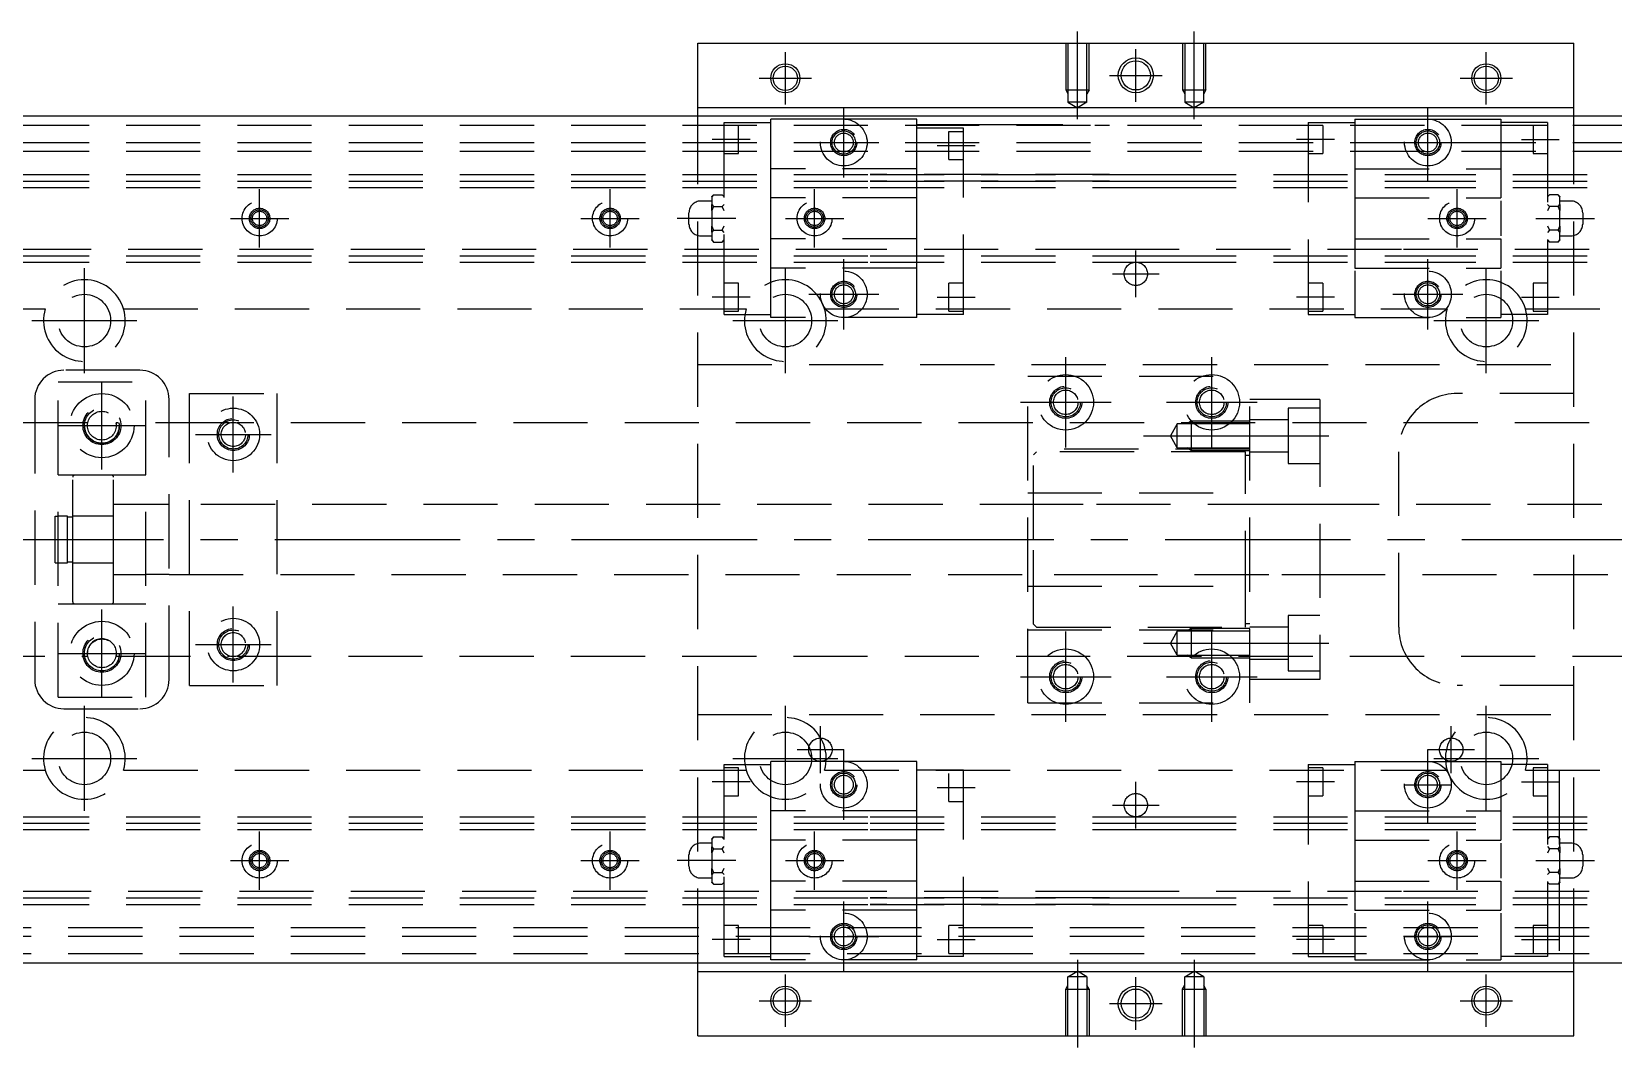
# Model space of a CAD drawing. Extents: x -94 to 621, y -24 to 282.
# Drawn here: x 41 to 311.7, y 108.1 to 282.1 of the extents above; entities that cross this region are included whole.
import ezdxf

# ---------------------------------------------------------------- set-up
doc = ezdxf.new("R2010")
doc.units = 0
doc.linetypes.add('CENTER', pattern=[50.8, 31.75, -6.35, 6.35, -6.35])
doc.linetypes.add('DASHED', pattern=[19.05, 12.7, -6.35])
doc.layers.get('0').update_dxf_attribs({"linetype": 'CONTINUOUS'})
doc.layers.add('CENTER', color=1, linetype='CENTER')

msp = doc.modelspace()

# ---------------------------------------------------------------- linework, layer by layer
at = {"color": 7, "linetype": 'CONTINUOUS'}
for p, q in [((155, 280.07), (305, 280.07)), ((155, 269.07), (155, 280.07)), ((305, 269.07), (305, 280.07)), ((155, 269.07), (305, 269.07)), ((155, 267.57), (155, 269.07)), ((305, 267.57), (305, 269.07)), ((474, 267.57), (-14, 267.57)), ((-14, 122.57), (474, 122.57)), ((155, 121.07), (155, 122.57)), ((305, 121.07), (305, 122.57)), ((155, 121.07), (305, 121.07)), ((155, 110.07), (155, 121.07)), ((305, 110.07), (305, 121.07)), ((155, 110.07), (305, 110.07))]:
    msp.add_line(p, q, dxfattribs=at)
at = {"color": 3, "linetype": 'DASHED'}
for p, q in [((218, 280.07), (218, 272.07)), ((218.38, 280.07), (218.38, 272.07)), ((221.62, 272.07), (221.62, 280.07)), ((222, 272.07), (222, 280.07)), ((238, 280.07), (238, 272.07)), ((238.38, 280.07), (238.38, 272.07)), ((241.62, 272.07), (241.62, 280.07)), ((242, 272.07), (242, 280.07)), ((218, 272.07), (220, 272.07)), ((218, 272.07), (218.38, 271.41)), ((218.38, 272.07), (218.38, 269.97)), ((220, 272.07), (222, 272.07)), ((221.62, 269.97), (221.62, 272.07)), ((222, 272.07), (221.62, 271.41)), ((238, 272.07), (240, 272.07)), ((238, 272.07), (238.38, 271.41)), ((238.38, 272.07), (238.38, 269.97)), ((240, 272.07), (242, 272.07)), ((241.62, 269.97), (241.62, 272.07)), ((242, 272.07), (241.62, 271.41)), ((218.38, 269.97), (220, 269.03)), ((221.62, 269.97), (218.38, 269.97)), ((221.62, 269.97), (220, 269.03)), ((238.38, 269.97), (240, 269.03)), ((241.62, 269.97), (238.38, 269.97)), ((241.62, 269.97), (240, 269.03)), ((0, 266.07), (460, 266.07)), ((155, 122.57), (155, 267.57)), ((159.5, 266.52), (167.5, 266.52)), ((159.5, 265.53), (159.5, 266.52)), ((162, 265.97), (159.5, 265.97)), ((159.5, 234.61), (159.5, 265.53)), ((162, 261.17), (162, 265.97)), ((180, 267.07), (167.5, 267.07)), ((167.5, 266.08), (167.5, 267.07)), ((167.5, 259.07), (167.5, 266.08)), ((192.5, 267.07), (180, 267.07)), ((192.5, 266.08), (192.5, 267.07)), ((202.37, 266.08), (192.5, 266.08)), ((192.5, 259.07), (192.5, 266.08)), ((200.5, 265.53), (192.5, 265.53)), ((200.5, 234.61), (200.5, 265.53)), ((200.5, 264.54), (200.5, 265.53)), ((207.63, 266.08), (202.37, 266.08)), ((217.5, 266.08), (207.63, 266.08)), ((225.5, 265.97), (223, 265.97)), ((259.5, 266.52), (267.5, 266.52)), ((259.5, 266.52), (259.5, 265.53)), ((262, 265.97), (259.5, 265.97)), ((259.5, 265.53), (259.5, 234.61)), ((262, 265.97), (262, 261.17)), ((267.5, 267.07), (280, 267.07)), ((267.5, 267.07), (267.5, 266.08)), ((267.5, 266.08), (267.5, 259.07)), ((280, 267.07), (292.5, 267.07)), ((292.5, 267.07), (292.5, 266.08)), ((300.5, 266.52), (292.5, 266.52)), ((292.5, 266.08), (292.5, 259.07)), ((298, 265.97), (298, 261.17)), ((300.5, 265.97), (298, 265.97)), ((300.5, 266.52), (300.5, 265.53)), ((300.5, 265.53), (300.5, 234.61)), ((305, 122.57), (305, 267.57)), ((0, 263.07), (460, 263.07)), ((198, 264.98), (200.5, 264.98)), ((198, 260.18), (198, 264.98)), ((0, 261.57), (460, 261.57)), ((159.5, 261.17), (162, 261.17)), ((198, 260.18), (200.5, 260.18)), ((259.5, 261.17), (262, 261.17)), ((298, 261.17), (300.5, 261.17)), ((0, 257.57), (184.5, 257.57)), ((167.5, 258.57), (167.5, 259.07)), ((192.5, 258.57), (167.5, 258.57)), ((167.5, 253.57), (167.5, 258.57)), ((184.5, 257.57), (225.5, 257.57)), ((225.5, 257.57), (184.5, 257.57)), ((192.5, 258.57), (192.5, 259.07)), ((192.5, 253.57), (192.5, 258.57)), ((225.5, 257.57), (234.5, 257.57)), ((234.5, 257.57), (275.5, 257.57)), ((234.5, 257.57), (275.5, 257.57)), ((267.5, 259.07), (267.5, 258.57)), ((267.5, 258.57), (292.5, 258.57)), ((267.5, 258.57), (267.5, 253.57)), ((275.5, 257.57), (460, 257.57)), ((292.5, 259.07), (292.5, 258.57)), ((292.5, 258.57), (292.5, 253.57)), ((0, 256.45), (184.5, 256.45)), ((0, 255.37), (184.5, 255.37)), ((184.5, 256.45), (225.5, 256.45)), ((225.5, 256.45), (184.5, 256.45)), ((184.5, 255.37), (225.5, 255.37)), ((184.5, 255.37), (225.5, 255.37)), ((225.5, 256.45), (234.5, 256.45)), ((225.5, 255.37), (234.5, 255.37)), ((234.5, 256.45), (275.5, 256.45)), ((234.5, 256.45), (275.5, 256.45)), ((234.5, 255.37), (275.5, 255.37)), ((234.5, 255.37), (275.5, 255.37)), ((275.5, 256.45), (460, 256.45)), ((275.5, 255.37), (460, 255.37)), ((157.43, 253.04), (155.5, 253.04)), ((157.72, 254.11), (157.43, 253.76)), ((157.72, 254.11), (157.43, 253.81)), ((157.43, 253.76), (157.43, 253.81)), ((157.43, 253.76), (157.43, 252.43)), ((157.43, 252.43), (157.72, 252.09)), ((157.43, 251.41), (157.43, 252.43)), ((157.72, 252.09), (157.43, 251.41)), ((157.72, 254.11), (159.19, 254.11)), ((157.72, 252.09), (159.19, 252.09)), ((159.5, 253.79), (159.19, 254.11)), ((159.5, 253.74), (159.19, 254.11)), ((159.19, 252.09), (159.5, 252.46)), ((159.5, 251.35), (159.19, 252.09)), ((192.5, 253.57), (167.5, 253.57)), ((167.5, 253.07), (167.5, 253.57)), ((167.5, 247.07), (167.5, 253.07)), ((192.5, 253.07), (192.5, 253.57)), ((192.5, 247.07), (192.5, 253.07)), ((267.5, 253.57), (292.5, 253.57)), ((267.5, 253.57), (267.5, 253.07)), ((267.5, 253.07), (267.5, 247.07)), ((292.5, 253.07), (292.5, 247.07)), ((300.81, 254.11), (300.5, 253.79)), ((300.81, 254.11), (300.5, 253.74)), ((300.5, 252.46), (300.81, 252.09)), ((300.81, 252.09), (300.5, 251.35)), ((302.28, 254.11), (300.81, 254.11)), ((302.28, 252.09), (300.81, 252.09)), ((302.57, 253.76), (302.28, 254.11)), ((302.57, 253.81), (302.28, 254.11)), ((302.28, 252.09), (302.57, 252.43)), ((302.57, 251.41), (302.28, 252.09)), ((302.57, 253.81), (302.57, 253.76)), ((302.57, 252.43), (302.57, 253.76)), ((304.5, 253.04), (302.57, 253.04)), ((302.57, 252.43), (302.57, 251.41)), ((153.5, 249.1), (153.5, 251.04)), ((157.43, 251.41), (157.43, 248.73)), ((302.57, 248.73), (302.57, 251.41)), ((306.5, 251.04), (306.5, 249.1)), ((155.5, 247.1), (157.43, 247.1)), ((157.43, 248.73), (157.72, 248.05)), ((157.43, 247.71), (157.43, 248.73)), ((157.72, 248.05), (157.43, 247.71)), ((157.43, 247.71), (157.43, 246.38)), ((157.72, 248.05), (159.19, 248.05)), ((159.19, 248.05), (159.5, 248.79)), ((159.5, 247.68), (159.19, 248.05)), ((167.5, 246.57), (167.5, 247.07)), ((192.5, 246.57), (167.5, 246.57)), ((167.5, 241.57), (167.5, 246.57)), ((192.5, 246.57), (192.5, 247.07)), ((192.5, 241.57), (192.5, 246.57)), ((267.5, 247.07), (267.5, 246.57)), ((267.5, 246.57), (292.5, 246.57)), ((267.5, 246.57), (267.5, 241.57)), ((292.5, 246.57), (292.5, 241.57)), ((300.5, 248.79), (300.81, 248.05)), ((300.81, 248.05), (300.5, 247.68)), ((302.28, 248.05), (300.81, 248.05)), ((302.28, 248.05), (302.57, 248.73)), ((302.57, 247.71), (302.28, 248.05)), ((302.57, 248.73), (302.57, 247.71)), ((302.57, 246.38), (302.57, 247.71)), ((302.57, 247.1), (304.5, 247.1)), ((184.5, 244.77), (0, 244.77)), ((157.43, 246.38), (157.72, 246.03)), ((157.43, 246.33), (157.43, 246.38)), ((157.43, 246.33), (157.72, 246.03)), ((157.72, 246.03), (159.19, 246.03)), ((159.19, 246.03), (159.5, 246.4)), ((159.19, 246.03), (159.5, 246.35)), ((225.5, 244.77), (184.5, 244.77)), ((225.5, 244.77), (184.5, 244.77)), ((234.5, 244.77), (225.5, 244.77)), ((275.5, 244.77), (234.5, 244.77)), ((275.5, 244.77), (234.5, 244.77)), ((460, 244.77), (275.5, 244.77)), ((300.5, 246.4), (300.81, 246.03)), ((300.5, 246.35), (300.81, 246.03)), ((302.28, 246.03), (300.81, 246.03)), ((302.28, 246.03), (302.57, 246.38)), ((302.28, 246.03), (302.57, 246.33)), ((302.57, 246.38), (302.57, 246.33)), ((0, 243.69), (184.5, 243.69)), ((0, 242.57), (184.5, 242.57)), ((192.5, 241.57), (167.5, 241.57)), ((167.5, 241.07), (167.5, 241.57)), ((167.5, 234.06), (167.5, 241.07)), ((184.5, 243.69), (225.5, 243.69)), ((184.5, 242.57), (225.5, 242.57)), ((192.5, 241.07), (192.5, 241.57)), ((192.5, 234.06), (192.5, 241.07)), ((225.5, 243.69), (234.5, 243.69)), ((225.5, 242.57), (234.5, 242.57)), ((234.5, 243.69), (275.5, 243.69)), ((234.5, 242.57), (275.5, 242.57)), ((267.5, 241.57), (292.5, 241.57)), ((267.5, 241.07), (267.5, 234.06)), ((275.5, 243.69), (460, 243.69)), ((275.5, 242.57), (460, 242.57)), ((292.5, 241.07), (292.5, 234.06)), ((162, 238.97), (159.5, 238.97)), ((162, 234.17), (162, 238.97)), ((200.5, 238.97), (198, 238.97)), ((198, 234.17), (198, 238.97)), ((262, 238.97), (259.5, 238.97)), ((262, 238.97), (262, 234.17)), ((300.5, 238.97), (298, 238.97)), ((298, 238.97), (298, 234.17)), ((0, 234.57), (43.29, 234.57)), ((56.71, 234.57), (163.29, 234.57)), ((159.5, 233.62), (159.5, 234.61)), ((159.5, 234.17), (162, 234.17)), ((159.5, 233.62), (167.5, 233.62)), ((167.5, 233.07), (167.5, 234.06)), ((192.5, 233.07), (167.5, 233.07)), ((176.71, 234.57), (283.29, 234.57)), ((192.5, 233.07), (192.5, 234.06)), ((200.5, 233.62), (192.5, 233.62)), ((198, 234.17), (200.5, 234.17)), ((200.5, 233.62), (200.5, 234.61)), ((259.5, 234.61), (259.5, 233.62)), ((259.5, 234.17), (262, 234.17)), ((259.5, 233.62), (267.5, 233.62)), ((267.5, 234.06), (267.5, 233.07)), ((267.5, 233.07), (292.5, 233.07)), ((292.5, 234.06), (292.5, 233.07)), ((300.5, 233.62), (292.5, 233.62)), ((296.71, 234.57), (403.29, 234.57)), ((298, 234.17), (300.5, 234.17)), ((300.5, 234.61), (300.5, 233.62)), ((155, 225.07), (305, 225.07)), ((45.5, 168.07), (45.5, 222.07)), ((45.5, 222.07), (60.5, 222.07)), ((59.5, 224.07), (46.5, 224.07)), ((60.5, 168.07), (60.5, 222.07)), ((211.5, 167.07), (211.5, 223.07)), ((211.5, 223.07), (249.5, 223.07)), ((249.5, 167.07), (249.5, 223.07)), ((68, 170.07), (68, 220.07)), ((68, 220.07), (83, 220.07)), ((83, 170.07), (83, 220.07)), ((305, 220.07), (285, 220.07)), ((41.5, 219.07), (41.5, 171.07)), ((64.5, 171.07), (64.5, 219.07)), ((261.5, 219.07), (249.5, 219.07)), ((261.5, 217.57), (256.1, 217.57)), ((256.1, 217.57), (256.1, 208.07)), ((261.5, 219.07), (261.5, 216.82)), ((261.5, 216.82), (261.5, 173.32)), ((50.55, 215.07), (11.47, 215.07)), ((74.86, 215.07), (55.45, 215.07)), ((460, 215.07), (76.14, 215.07)), ((237.1, 214.89), (235.91, 212.82)), ((237.1, 210.76), (237.1, 214.89)), ((239.5, 214.89), (237.1, 214.89)), ((239.5, 215.32), (238.75, 214.89)), ((249.5, 215.32), (239.5, 215.32)), ((239.5, 215.32), (239.5, 210.32)), ((249.5, 214.89), (239.5, 214.89)), ((256.1, 215.57), (249.5, 215.57)), ((237.1, 210.76), (235.91, 212.82)), ((249.5, 210.57), (211.5, 210.57)), ((213, 210.07), (212.5, 209.57)), ((212.5, 195.07), (212.5, 209.57)), ((248.76, 210.07), (213, 210.07)), ((237.1, 210.76), (239.5, 210.76)), ((239.5, 210.32), (238.75, 210.76)), ((239.5, 210.76), (249.5, 210.76)), ((239.5, 210.32), (249.5, 210.32)), ((248.76, 207.07), (248.76, 210.07)), ((249.5, 209.47), (248.76, 209.47)), ((249.5, 210.07), (256.1, 210.07)), ((275, 180.07), (275, 210.07)), ((48.3, 206.07), (45.5, 206.07)), ((54.7, 206.07), (48.3, 206.07)), ((54.7, 206.07), (48.3, 206.07)), ((60.5, 206.07), (54.7, 206.07)), ((248.76, 206.31), (248.76, 207.07)), ((248.76, 183.83), (248.76, 206.31)), ((256.1, 208.07), (261.5, 208.07)), ((48, 192.6), (48, 205.77)), ((55, 192.6), (55, 205.77)), ((60.5, 201.07), (55, 201.07)), ((64.5, 201.07), (60.5, 201.07)), ((216, 201.07), (64.5, 201.07)), ((211.5, 203.07), (249.5, 203.07)), ((221, 201.07), (216, 201.07)), ((221, 201.07), (216, 201.07)), ((255, 201.07), (221, 201.07)), ((260, 201.07), (255, 201.07)), ((260, 201.07), (255, 201.07)), ((405, 201.07), (260, 201.07)), ((45, 195.07), (45, 199.07)), ((45, 199.07), (45.5, 199.07)), ((47.1, 199.07), (45.5, 199.07)), ((47.1, 191.07), (47.1, 199.07)), ((48, 198.87), (47.1, 198.87)), ((48.3, 199.07), (48, 199.07)), ((55, 199.07), (48.3, 199.07)), ((55, 199.07), (48.3, 199.07)), ((45, 191.07), (45, 195.07)), ((212.5, 180.57), (212.5, 195.07)), ((48, 184.37), (48, 192.6)), ((55, 184.37), (55, 192.6)), ((45, 191.07), (45.5, 191.07)), ((45.5, 191.07), (47.1, 191.07)), ((47.1, 191.27), (48, 191.27)), ((48, 191.07), (48.3, 191.07)), ((48.3, 191.07), (55, 191.07)), ((48.3, 191.07), (55, 191.07)), ((55, 189.07), (60.5, 189.07)), ((64.5, 189.07), (60.5, 189.07)), ((64.5, 189.07), (216, 189.07)), ((211.5, 187.07), (249.5, 187.07)), ((216, 189.07), (221, 189.07)), ((216, 189.07), (221, 189.07)), ((221, 189.07), (255, 189.07)), ((255, 189.07), (260, 189.07)), ((255, 189.07), (260, 189.07)), ((260, 189.07), (405, 189.07)), ((45.5, 184.07), (48.3, 184.07)), ((48.3, 184.07), (54.7, 184.07)), ((48.3, 184.07), (54.7, 184.07)), ((54.7, 184.07), (60.5, 184.07)), ((248.76, 183.07), (248.76, 183.83)), ((248.76, 180.07), (248.76, 183.07)), ((261.5, 182.07), (256.1, 182.07)), ((256.1, 182.07), (256.1, 172.57)), ((211.5, 179.57), (249.5, 179.57)), ((212.5, 180.57), (213, 180.07)), ((213, 180.07), (248.76, 180.07)), ((237.1, 179.38), (235.91, 177.32)), ((237.1, 175.25), (237.1, 179.38)), ((239.5, 179.38), (237.1, 179.38)), ((239.5, 179.82), (238.75, 179.38)), ((249.5, 179.82), (239.5, 179.82)), ((239.5, 179.82), (239.5, 174.82)), ((249.5, 179.38), (239.5, 179.38)), ((248.76, 180.67), (249.5, 180.67)), ((256.1, 180.07), (249.5, 180.07)), ((237.1, 175.25), (235.91, 177.32)), ((11.47, 175.07), (50.55, 175.07)), ((55.45, 175.07), (74.86, 175.07)), ((76.14, 175.07), (460, 175.07)), ((237.1, 175.25), (239.5, 175.25)), ((239.5, 174.82), (238.75, 175.25)), ((239.5, 175.25), (249.5, 175.25)), ((239.5, 174.82), (249.5, 174.82)), ((249.5, 174.57), (256.1, 174.57)), ((261.5, 173.32), (261.5, 171.07)), ((261.5, 171.07), (249.5, 171.07)), ((256.1, 172.57), (261.5, 172.57)), ((45.5, 168.07), (60.5, 168.07)), ((68, 170.07), (83, 170.07)), ((305, 170.07), (285, 170.07)), ((46.5, 166.07), (59.5, 166.07)), ((211.5, 167.07), (249.5, 167.07)), ((155, 165.07), (305, 165.07)), ((180, 157.07), (167.5, 157.07)), ((167.5, 156.08), (167.5, 157.07)), ((192.5, 157.07), (180, 157.07)), ((192.5, 156.08), (192.5, 157.07)), ((267.5, 157.07), (280, 157.07)), ((267.5, 157.07), (267.5, 156.08)), ((280, 157.07), (292.5, 157.07)), ((292.5, 157.07), (292.5, 156.08)), ((0, 155.57), (43.29, 155.57)), ((56.71, 155.57), (163.29, 155.57)), ((159.5, 156.52), (167.5, 156.52)), ((159.5, 155.53), (159.5, 156.52)), ((162, 155.97), (159.5, 155.97)), ((159.5, 124.61), (159.5, 155.53)), ((162, 151.17), (162, 155.97)), ((167.5, 149.07), (167.5, 156.08)), ((176.71, 155.57), (283.29, 155.57)), ((192.5, 149.07), (192.5, 156.08)), ((200.5, 155.53), (192.5, 155.53)), ((198, 150.18), (198, 154.98)), ((200.5, 124.61), (200.5, 155.53)), ((200.5, 154.54), (200.5, 155.53)), ((259.5, 156.52), (267.5, 156.52)), ((259.5, 156.52), (259.5, 155.53)), ((262, 155.97), (259.5, 155.97)), ((259.5, 155.53), (259.5, 124.61)), ((262, 155.97), (262, 151.17)), ((267.5, 156.08), (267.5, 149.07)), ((300.5, 156.52), (292.5, 156.52)), ((292.5, 156.08), (292.5, 149.07)), ((296.71, 155.57), (403.29, 155.57)), ((298, 155.97), (298, 151.17)), ((300.5, 155.97), (298, 155.97)), ((300.5, 156.52), (300.5, 155.53)), ((300.5, 155.53), (300.5, 124.61)), ((302.5, 155.53), (302.5, 124.61)), ((159.5, 151.17), (162, 151.17)), ((167.5, 148.57), (167.5, 149.07)), ((192.5, 148.57), (192.5, 149.07)), ((198, 150.18), (200.5, 150.18)), ((259.5, 151.17), (262, 151.17)), ((267.5, 149.07), (267.5, 148.57)), ((292.5, 149.07), (292.5, 148.57)), ((298, 151.17), (300.5, 151.17)), ((0, 147.57), (184.5, 147.57)), ((0, 146.45), (184.5, 146.45)), ((192.5, 148.57), (167.5, 148.57)), ((167.5, 143.57), (167.5, 148.57)), ((184.5, 147.57), (225.5, 147.57)), ((184.5, 146.45), (225.5, 146.45)), ((192.5, 143.57), (192.5, 148.57)), ((225.5, 147.57), (234.5, 147.57)), ((225.5, 146.45), (234.5, 146.45)), ((234.5, 147.57), (275.5, 147.57)), ((234.5, 146.45), (275.5, 146.45)), ((267.5, 148.57), (292.5, 148.57)), ((267.5, 148.57), (267.5, 143.57)), ((275.5, 147.57), (460, 147.57)), ((275.5, 146.45), (460, 146.45)), ((292.5, 148.57), (292.5, 143.57)), ((0, 145.37), (184.5, 145.37)), ((157.72, 144.11), (157.43, 143.76)), ((157.72, 144.11), (157.43, 143.81)), ((157.43, 143.76), (157.43, 143.81)), ((157.43, 143.76), (157.43, 142.43)), ((157.72, 144.11), (159.19, 144.11)), ((159.5, 143.79), (159.19, 144.11)), ((159.5, 143.74), (159.19, 144.11)), ((192.5, 143.57), (167.5, 143.57)), ((167.5, 143.07), (167.5, 143.57)), ((184.5, 145.37), (225.5, 145.37)), ((184.5, 145.37), (225.5, 145.37)), ((192.5, 143.07), (192.5, 143.57)), ((225.5, 145.37), (234.5, 145.37)), ((234.5, 145.37), (275.5, 145.37)), ((234.5, 145.37), (275.5, 145.37)), ((267.5, 143.57), (292.5, 143.57)), ((267.5, 143.57), (267.5, 143.07)), ((275.5, 145.37), (460, 145.37)), ((300.81, 144.11), (300.5, 143.79)), ((300.81, 144.11), (300.5, 143.74)), ((302.28, 144.11), (300.81, 144.11)), ((302.57, 143.76), (302.28, 144.11)), ((302.57, 143.81), (302.28, 144.11)), ((302.57, 143.81), (302.57, 143.76)), ((302.57, 142.43), (302.57, 143.76)), ((153.5, 139.1), (153.5, 141.04)), ((157.43, 143.04), (155.5, 143.04)), ((157.43, 142.43), (157.72, 142.09)), ((157.43, 141.41), (157.43, 142.43)), ((157.72, 142.09), (157.43, 141.41)), ((157.43, 141.41), (157.43, 138.73)), ((157.72, 142.09), (159.19, 142.09)), ((159.19, 142.09), (159.5, 142.46)), ((159.5, 141.35), (159.19, 142.09)), ((167.5, 137.07), (167.5, 143.07)), ((192.5, 137.07), (192.5, 143.07)), ((267.5, 143.07), (267.5, 137.07)), ((292.5, 143.07), (292.5, 137.07)), ((300.5, 142.46), (300.81, 142.09)), ((300.81, 142.09), (300.5, 141.35)), ((302.28, 142.09), (300.81, 142.09)), ((302.28, 142.09), (302.57, 142.43)), ((302.57, 141.41), (302.28, 142.09)), ((304.5, 143.04), (302.57, 143.04)), ((302.57, 142.43), (302.57, 141.41)), ((302.57, 138.73), (302.57, 141.41)), ((306.5, 141.04), (306.5, 139.1)), ((157.43, 138.73), (157.72, 138.05)), ((157.43, 137.71), (157.43, 138.73)), ((159.19, 138.05), (159.5, 138.79)), ((300.5, 138.79), (300.81, 138.05)), ((302.28, 138.05), (302.57, 138.73)), ((302.57, 138.73), (302.57, 137.71)), ((155.5, 137.1), (157.43, 137.1)), ((157.72, 138.05), (157.43, 137.71)), ((157.43, 137.71), (157.43, 136.38)), ((157.43, 136.38), (157.72, 136.03)), ((157.43, 136.33), (157.43, 136.38)), ((157.43, 136.33), (157.72, 136.03)), ((157.72, 138.05), (159.19, 138.05)), ((157.72, 136.03), (159.19, 136.03)), ((159.5, 137.68), (159.19, 138.05)), ((159.19, 136.03), (159.5, 136.4)), ((159.19, 136.03), (159.5, 136.35)), ((167.5, 136.57), (167.5, 137.07)), ((192.5, 136.57), (167.5, 136.57)), ((167.5, 131.57), (167.5, 136.57)), ((192.5, 136.57), (192.5, 137.07)), ((192.5, 131.57), (192.5, 136.57)), ((267.5, 137.07), (267.5, 136.57)), ((267.5, 136.57), (292.5, 136.57)), ((267.5, 136.57), (267.5, 131.57)), ((292.5, 136.57), (292.5, 131.57)), ((300.81, 138.05), (300.5, 137.68)), ((300.5, 136.4), (300.81, 136.03)), ((300.5, 136.35), (300.81, 136.03)), ((302.28, 138.05), (300.81, 138.05)), ((302.28, 136.03), (300.81, 136.03)), ((302.57, 137.71), (302.28, 138.05)), ((302.28, 136.03), (302.57, 136.38)), ((302.28, 136.03), (302.57, 136.33)), ((302.57, 136.38), (302.57, 137.71)), ((302.57, 137.1), (304.5, 137.1)), ((302.57, 136.38), (302.57, 136.33)), ((184.5, 134.77), (0, 134.77)), ((0, 133.69), (184.5, 133.69)), ((225.5, 134.77), (184.5, 134.77)), ((225.5, 134.77), (184.5, 134.77)), ((184.5, 133.69), (225.5, 133.69)), ((225.5, 133.69), (184.5, 133.69)), ((234.5, 134.77), (225.5, 134.77)), ((225.5, 133.69), (234.5, 133.69)), ((275.5, 134.77), (234.5, 134.77)), ((275.5, 134.77), (234.5, 134.77)), ((234.5, 133.69), (275.5, 133.69)), ((234.5, 133.69), (275.5, 133.69)), ((460, 134.77), (275.5, 134.77)), ((275.5, 133.69), (460, 133.69)), ((0, 132.57), (184.5, 132.57)), ((192.5, 131.57), (167.5, 131.57)), ((167.5, 131.07), (167.5, 131.57)), ((167.5, 124.06), (167.5, 131.07)), ((184.5, 132.57), (225.5, 132.57)), ((225.5, 132.57), (184.5, 132.57)), ((192.5, 131.07), (192.5, 131.57)), ((192.5, 124.06), (192.5, 131.07)), ((225.5, 132.57), (234.5, 132.57)), ((234.5, 132.57), (275.5, 132.57)), ((234.5, 132.57), (275.5, 132.57)), ((267.5, 131.57), (292.5, 131.57)), ((267.5, 131.07), (267.5, 124.06)), ((275.5, 132.57), (460, 132.57)), ((292.5, 131.07), (292.5, 124.06)), ((460, 128.57), (0, 128.57)), ((162, 128.97), (159.5, 128.97)), ((162, 124.17), (162, 128.97)), ((200.5, 128.97), (198, 128.97)), ((198, 124.17), (198, 128.97)), ((262, 128.97), (259.5, 128.97)), ((262, 128.97), (262, 124.17)), ((300.5, 128.97), (298, 128.97)), ((298, 128.97), (298, 124.17)), ((460, 127.07), (0, 127.07)), ((159.5, 123.62), (159.5, 124.61)), ((200.5, 123.62), (200.5, 124.61)), ((259.5, 124.61), (259.5, 123.62)), ((300.5, 124.61), (300.5, 123.62)), ((460, 124.07), (0, 124.07)), ((159.5, 124.17), (162, 124.17)), ((159.5, 123.62), (167.5, 123.62)), ((167.5, 123.07), (167.5, 124.06)), ((192.5, 123.07), (167.5, 123.07)), ((192.5, 123.07), (192.5, 124.06)), ((200.5, 123.62), (192.5, 123.62)), ((198, 124.17), (200.5, 124.17)), ((259.5, 124.17), (262, 124.17)), ((259.5, 123.62), (267.5, 123.62)), ((267.5, 124.06), (267.5, 123.07)), ((267.5, 123.07), (292.5, 123.07)), ((292.5, 124.06), (292.5, 123.07)), ((300.5, 123.62), (292.5, 123.62)), ((298, 124.17), (300.5, 124.17)), ((218.38, 120.17), (220, 121.11)), ((218.38, 118.07), (218.38, 120.17)), ((221.62, 120.17), (218.38, 120.17)), ((221.62, 120.17), (220, 121.11)), ((221.62, 120.17), (221.62, 118.07)), ((238.38, 120.17), (240, 121.11)), ((238.38, 118.07), (238.38, 120.17)), ((241.62, 120.17), (238.38, 120.17)), ((241.62, 120.17), (240, 121.11)), ((241.62, 120.17), (241.62, 118.07)), ((218, 118.07), (218.38, 118.73)), ((218, 118.07), (220, 118.07)), ((218, 110.07), (218, 118.07)), ((218.38, 110.07), (218.38, 118.07)), ((220, 118.07), (222, 118.07)), ((222, 118.07), (221.62, 118.73)), ((221.62, 118.07), (221.62, 110.07)), ((222, 118.07), (222, 110.07)), ((238, 118.07), (238.38, 118.73)), ((238, 118.07), (240, 118.07)), ((238, 110.07), (238, 118.07)), ((238.38, 110.07), (238.38, 118.07)), ((240, 118.07), (242, 118.07)), ((242, 118.07), (241.62, 118.73)), ((241.62, 118.07), (241.62, 110.07)), ((242, 118.07), (242, 110.07))]:
    msp.add_line(p, q, dxfattribs=at)
at = {"color": 3, "linetype": 'CONTINUOUS'}
for centre in [(170, 274.07), (290, 274.07), (170, 116.07), (290, 116.07)]:
    msp.add_circle(centre, 2.5, dxfattribs=at)
at = {"color": 7, "linetype": 'CONTINUOUS'}
for centre, radius in [((230, 274.57), 3), ((230, 274.57), 2.5), ((170, 274.07), 2.07), ((290, 274.07), 2.07), ((170, 116.07), 2.07), ((230, 115.57), 3), ((230, 115.57), 2.5), ((290, 116.07), 2.07)]:
    msp.add_circle(centre, radius, dxfattribs=at)
at = {"color": 3, "linetype": 'DASHED'}
for centre, radius in [((180, 263.07), 4), ((280, 263.07), 4), ((180, 263.07), 2.25), ((180, 263.07), 2), ((180, 263.07), 1.62), ((280, 263.07), 2.25), ((280, 263.07), 2), ((280, 263.07), 1.62), ((80, 250.07), 3), ((140, 250.07), 3), ((175, 250.07), 3), ((285, 250.07), 3), ((80, 250.07), 1.75), ((80, 250.07), 1.5), ((80, 250.07), 1.23), ((140, 250.07), 1.75), ((140, 250.07), 1.5), ((140, 250.07), 1.23), ((175, 250.07), 1.75), ((175, 250.07), 1.5), ((175, 250.07), 1.23), ((285, 250.07), 1.75), ((285, 250.07), 1.5), ((285, 250.07), 1.23), ((180, 237.07), 4), ((230, 240.57), 2), ((280, 237.07), 4), ((180, 237.07), 2.25), ((180, 237.07), 2), ((180, 237.07), 1.62), ((280, 237.07), 2.25), ((280, 237.07), 2), ((280, 237.07), 1.62), ((50, 232.57), 4.5), ((170, 232.57), 4.5), ((290, 232.57), 4.5), ((218, 218.57), 4.75), ((243, 218.57), 4.75), ((53, 214.57), 5.5), ((218, 218.57), 2.75), ((218, 218.57), 2.5), ((218, 218.57), 2.1), ((243, 218.57), 2.75), ((243, 218.57), 2.5), ((243, 218.57), 2.1), ((53, 214.57), 3.25), ((53, 214.57), 3), ((53, 214.57), 2.46), ((75.5, 213.07), 4.5), ((75.5, 213.07), 2.75), ((75.5, 213.07), 2.5), ((75.5, 213.07), 2.07), ((75.5, 177.07), 4.5), ((53, 175.57), 5.5), ((53, 175.57), 3.25), ((75.5, 177.07), 2.75), ((75.5, 177.07), 2.5), ((75.5, 177.07), 2.07), ((53, 175.57), 3), ((53, 175.57), 2.46), ((218, 171.57), 4.75), ((243, 171.57), 4.75), ((218, 171.57), 2.75), ((218, 171.57), 2.5), ((218, 171.57), 2.1), ((243, 171.57), 2.75), ((243, 171.57), 2.5), ((243, 171.57), 2.1), ((50, 157.57), 4.5), ((170, 157.57), 4.5), ((176, 159.07), 2), ((284, 159.07), 2), ((290, 157.57), 4.5), ((180, 153.07), 4), ((280, 153.07), 4), ((180, 153.07), 2.25), ((180, 153.07), 2), ((180, 153.07), 1.62), ((280, 153.07), 2.25), ((280, 153.07), 2), ((280, 153.07), 1.62), ((230, 149.57), 2), ((80, 140.07), 3), ((80, 140.07), 1.75), ((80, 140.07), 1.5), ((80, 140.07), 1.23), ((140, 140.07), 3), ((140, 140.07), 1.75), ((140, 140.07), 1.5), ((140, 140.07), 1.23), ((175, 140.07), 3), ((175, 140.07), 1.75), ((175, 140.07), 1.5), ((175, 140.07), 1.23), ((285, 140.07), 3), ((285, 140.07), 1.75), ((285, 140.07), 1.5), ((285, 140.07), 1.23), ((180, 127.07), 4), ((280, 127.07), 4), ((180, 127.07), 2.25), ((180, 127.07), 2), ((180, 127.07), 1.62), ((280, 127.07), 2.25), ((280, 127.07), 2), ((280, 127.07), 1.62)]:
    msp.add_circle(centre, radius, dxfattribs=at)
for centre, radius, start, end in [((155.5, 251.04), 2, 90, 180), ((304.5, 251.04), 2, 0, 90), ((155.5, 249.1), 2, 180, 270), ((304.5, 249.1), 2, 270, 360), ((50, 232.57), 7, 16.6015, 163.3985), ((170, 232.57), 7, 16.6015, 163.3985), ((290, 232.57), 7, 16.6015, 163.3985), ((50, 232.57), 7, 163.3985, 16.6015), ((170, 232.57), 7, 163.3985, 16.6015), ((290, 232.57), 7, 163.3985, 16.6015), ((46.5, 219.07), 5, 90, 180), ((59.5, 219.07), 5, 0, 90), ((285, 210.07), 10, 90, 180), ((53, 214.57), 3, 180, 0), ((53, 214.57), 2.5, 0, 11.537), ((53, 214.57), 3, 0, 9.5941), ((48.3, 205.77), 0.3, 90, 180), ((54.7, 205.77), 0.3, 360, 90), ((48.3, 184.37), 0.3, 180, 270), ((54.7, 184.37), 0.3, 270, 0), ((285, 180.07), 10, 180, 270), ((53, 175.57), 2.5, 360, 180), ((53, 175.57), 2.5, 348.463, 360), ((46.5, 171.07), 5, 180, 270), ((59.5, 171.07), 5, 270, 0), ((50, 157.57), 7, 343.3985, 196.6015), ((170, 157.57), 7, 343.3985, 196.6015), ((290, 157.57), 7, 343.3985, 196.6015), ((50, 157.57), 7, 196.6015, 343.3985), ((170, 157.57), 7, 196.6015, 343.3985), ((290, 157.57), 7, 196.6015, 343.3985), ((155.5, 141.04), 2, 90, 180), ((304.5, 141.04), 2, 0, 90), ((155.5, 139.1), 2, 180, 270), ((304.5, 139.1), 2, 270, 360)]:
    msp.add_arc(centre, radius, start, end, dxfattribs=at)
at = {"layer": 'CENTER', "color": 1, "linetype": 'CENTER'}
for p, q in [((220, 267.07), (220, 282.07)), ((240, 267.07), (240, 282.07)), ((230, 270.07), (230, 279.07)), ((170, 269.57), (170, 278.57)), ((290, 269.57), (290, 278.57)), ((165.5, 274.07), (174.5, 274.07)), ((225.5, 274.57), (234.5, 274.57)), ((285.5, 274.07), (294.5, 274.07)), ((180, 257.07), (180, 269.07)), ((280, 256.57), (280, 269.07)), ((164, 263.57), (157.5, 263.57)), ((174, 263.07), (186, 263.07)), ((264, 263.57), (257.5, 263.57)), ((274, 263.07), (286, 263.07)), ((296, 263.57), (302.5, 263.57)), ((196, 262.58), (202.5, 262.58)), ((80, 245.07), (80, 255.07)), ((140, 245.07), (140, 255.07)), ((175, 245.07), (175, 255.07)), ((285, 245.07), (285, 255.07)), ((75, 250.07), (85, 250.07)), ((135, 250.07), (145, 250.07)), ((161.5, 250.07), (151.5, 250.07)), ((170, 250.07), (180, 250.07)), ((280, 250.07), (290, 250.07)), ((298.5, 250.07), (308.5, 250.07)), ((299.57, 250.07), (307.5, 250.07)), ((230, 236.57), (230, 244.57)), ((50, 223.57), (50, 241.57)), ((170, 223.57), (170, 241.57)), ((180, 231.07), (180, 243.07)), ((280, 231.07), (280, 243.07)), ((290, 223.57), (290, 241.57)), ((226, 240.57), (234, 240.57)), ((164, 236.57), (157.5, 236.57)), ((174, 237.07), (186, 237.07)), ((196, 236.57), (202.5, 236.57)), ((264, 236.57), (257.5, 236.57)), ((274, 237.07), (286, 237.07)), ((296, 236.57), (302.5, 236.57)), ((41, 232.57), (59, 232.57)), ((161, 232.57), (179, 232.57)), ((281, 232.57), (299, 232.57)), ((218, 210.82), (218, 226.32)), ((243, 210.82), (243, 226.32)), ((53, 207.07), (53, 222.07)), ((75.5, 206.57), (75.5, 219.57)), ((210.25, 218.57), (225.75, 218.57)), ((235.25, 218.57), (250.75, 218.57)), ((45.5, 214.57), (60.5, 214.57)), ((69, 213.07), (82, 213.07)), ((231.29, 212.82), (264.5, 212.82)), ((-19, 195.07), (499, 195.07)), ((53, 168.07), (53, 183.07)), ((75.5, 170.57), (75.5, 183.57)), ((218, 163.82), (218, 179.32)), ((243, 163.82), (243, 179.32)), ((69, 177.07), (82, 177.07)), ((231.29, 177.32), (264.5, 177.32)), ((45.5, 175.57), (60.5, 175.57)), ((210.25, 171.57), (225.75, 171.57)), ((235.25, 171.57), (250.75, 171.57)), ((50, 148.57), (50, 166.57)), ((170, 148.57), (170, 166.57)), ((290, 148.57), (290, 166.57)), ((176, 155.07), (176, 163.07)), ((284, 155.07), (284, 163.07)), ((41, 157.57), (59, 157.57)), ((161, 157.57), (179, 157.57)), ((172, 159.07), (180, 159.07)), ((180, 147.07), (180, 159.07)), ((280, 146.57), (280, 159.07)), ((280, 159.07), (288, 159.07)), ((281, 157.57), (299, 157.57)), ((164, 153.57), (157.5, 153.57)), ((196, 152.58), (202.5, 152.58)), ((230, 145.57), (230, 153.57)), ((264, 153.57), (257.5, 153.57)), ((276, 153.07), (284, 153.07)), ((296, 153.57), (302.5, 153.57)), ((226, 149.57), (234, 149.57)), ((80, 135.07), (80, 145.07)), ((140, 135.07), (140, 145.07)), ((175, 135.07), (175, 145.07)), ((285, 135.07), (285, 145.07)), ((75, 140.07), (85, 140.07)), ((135, 140.07), (145, 140.07)), ((161.5, 140.07), (151.5, 140.07)), ((160.43, 140.07), (152.5, 140.07)), ((170, 140.07), (180, 140.07)), ((280, 140.07), (290, 140.07)), ((298.5, 140.07), (308.5, 140.07)), ((299.57, 140.07), (307.5, 140.07)), ((180, 121.07), (180, 133.07)), ((280, 121.07), (280, 133.07)), ((164, 126.57), (157.5, 126.57)), ((174, 127.07), (186, 127.07)), ((196, 126.57), (202.5, 126.57)), ((264, 126.57), (257.5, 126.57)), ((276, 127.07), (284, 127.07)), ((296, 126.57), (302.5, 126.57)), ((220, 123.07), (220, 108.07)), ((240, 123.07), (240, 108.07)), ((170, 111.57), (170, 120.57)), ((230, 111.07), (230, 120.07)), ((290, 111.57), (290, 120.57)), ((165.5, 116.07), (174.5, 116.07)), ((225.5, 115.57), (234.5, 115.57)), ((285.5, 116.07), (294.5, 116.07))]:
    msp.add_line(p, q, dxfattribs=at)

doc.saveas('drawing.dxf')
